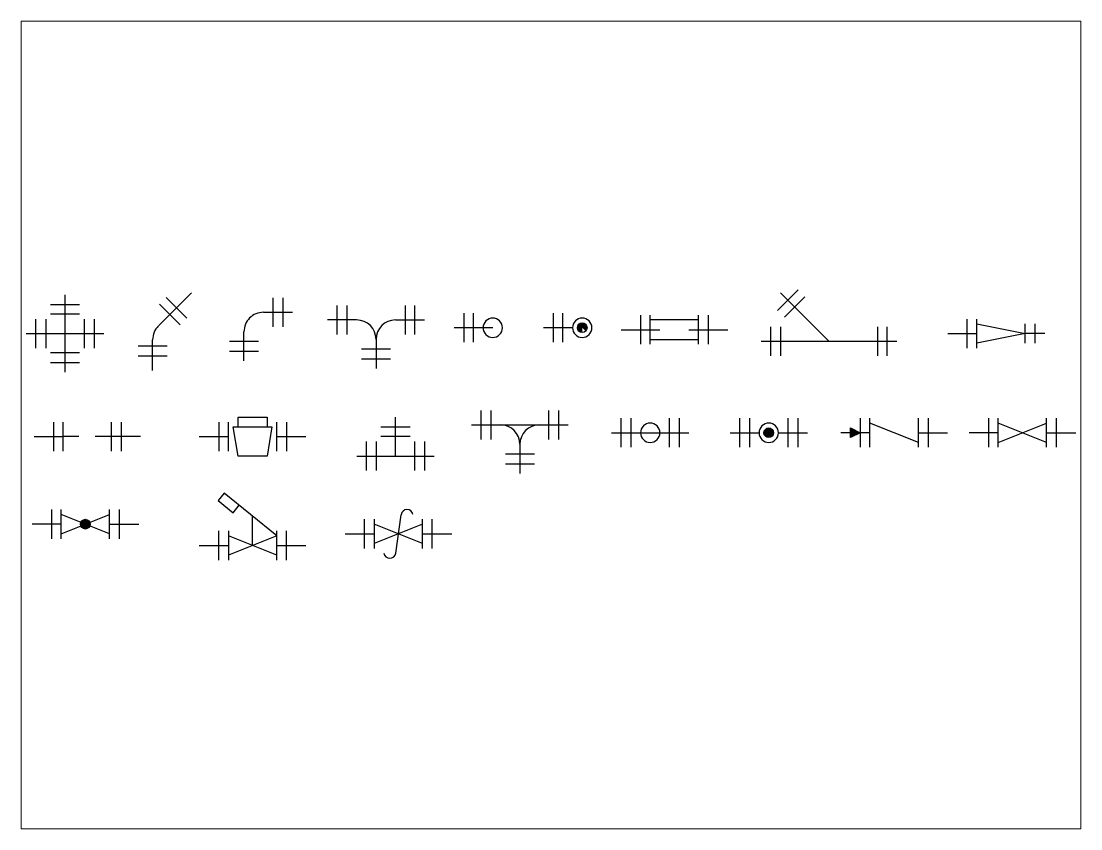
# Paper-space layout 'Layout1' of a CAD drawing. Header units: inches. Extents: x 1.05 to 9.45, y 0.8 to 7.2.
# The model-space entities are those that its viewports show. They can reach past a viewport. Long polylines and large blocks are cut down to what shows.
import ezdxf

# ---------------------------------------------------------------- set-up
doc = ezdxf.new("R2010")
doc.units = ezdxf.units.IN
doc.header["$MEASUREMENT"] = 0
doc.linetypes.add('DOTS', pattern=[0.1, 0.05, -0.05])

# ---------------------------------------------------------------- blocks, each defined once
blk = doc.blocks.new('Cross - flanged')
at = {"color": 7}
for p, q in [((0.4, -0.399999), (0.4, 0.4)), ((0.25, 0.3), (0.55, 0.3)), ((0.1, -0.149999), (0.1, 0.15)), ((0.2, 0.15), (0.2, -0.149999)), ((0.55, 0.200001), (0.25, 0.200001)), ((0.6, -0.149999), (0.6, 0.15)), ((0.7, 0.15), (0.7, -0.149999)), ((0, 0), (0.8, 0)), ((0.55, -0.2), (0.25, -0.2)), ((0.25, -0.299999), (0.55, -0.299999))]:
    blk.add_line(p, q, dxfattribs=at)
blk = doc.blocks.new('Elbow - 45 degrees flanged')
at = {"color": 7}
for p, q in [((0.059, 0.459), (0.4, 0.8)), ((0.071, 0.683), (0.283, 0.471)), ((0.354, 0.541), (0.141, 0.754)), ((0.15, 0.25), (-0.15, 0.25)), ((0, 0), (0, 0.317)), ((-0.15, 0.15), (0.15, 0.15))]:
    blk.add_line(p, q, dxfattribs=at)
blk.add_arc((0.2, 0.317), 0.2, 135, 180, dxfattribs=at)
blk = doc.blocks.new('Elbow - 90 degrees flanged')
at = {"color": 7}
for p, q in [((0.3, 0.35), (0.3, 0.65)), ((0.4, 0.65), (0.4, 0.35)), ((0.2, 0.5), (0.5, 0.5)), ((0, 0), (0, 0.3)), ((0.15, 0.2), (-0.15, 0.2)), ((-0.15, 0.1), (0.15, 0.1))]:
    blk.add_line(p, q, dxfattribs=at)
blk.add_arc((0.2, 0.3), 0.2, 89.9999, 180, dxfattribs=at)
blk = doc.blocks.new('Elbow - Double Branch flanged')
at = {"color": 7}
for p, q in [((0.1, -0.15), (0.1, 0.150001)), ((0.2, 0.150001), (0.2, -0.15)), ((0.8, 0.150001), (0.8, -0.15)), ((0.899999, -0.15), (0.899999, 0.150001)), ((0.3, 0), (0, 0)), ((0.7, 0), (1, 0)), ((0.5, -0.199999), (0.5, -0.5)), ((0.65, -0.299999), (0.35, -0.299999)), ((0.35, -0.399999), (0.65, -0.399999))]:
    blk.add_line(p, q, dxfattribs=at)
for centre, start, end in [((0.3, -0.199999), 0.0000137, 90), ((0.7, -0.199999), 90, 180)]:
    blk.add_arc(centre, 0.2, start, end, dxfattribs=at)
blk = doc.blocks.new('Elbow - Outlet Down flanged')
at = {"color": 7}
for p, q in [((0.1, 0.15), (0.1, -0.15)), ((0.199999, -0.15), (0.199999, 0.15)), ((0.4, 0), (0, 0))]:
    blk.add_line(p, q, dxfattribs=at)
for start, end in [(89.99994, 180), (180, 270.0001), (0.0000273, 90.00006), (269.9999, 0)]:
    blk.add_arc((0.4, 0), 0.1, start, end, dxfattribs=at)
blk = doc.blocks.new('Elbow - Outlet Up flanged')
at = {"color": 7}
for p, q in [((0.1, 0.15), (0.1, -0.15)), ((0.2, -0.15), (0.2, 0.15)), ((0.3, 0), (0, 0))]:
    blk.add_line(p, q, dxfattribs=at)
blk.add_circle((0.4, 0), 0.05, dxfattribs=at)
for start, end in [(89.99994, 180), (180, 270.0001), (0.0000273, 90.00006), (269.9999, 0)]:
    blk.add_arc((0.4, 0), 0.1, start, end, dxfattribs=at)
for points in [[(0.365061, 0.034235), (0.353325, 0.019715), (0.35, 0)], [(0.365061, 0.034235), (0.35, 0), (0.4, 0)], [(0.353325, 0.019715), (0.350391, 0.008825), (0.35, 0)], [(0.35, 0), (0.350391, -0.008825), (0.353325, -0.019715)], [(0.35, 0), (0.353325, -0.019715), (0.365061, -0.034235)], [(0.4, 0), (0.35, 0), (0.365061, -0.034235)], [(0.365061, 0.034235), (0.358215, 0.026975), (0.353325, 0.019715)], [(0.4, 0.05), (0.383642, 0.046939), (0.365061, 0.034235)], [(0.365061, 0.034235), (0.4, 0), (0.4, 0.05)], [(0.383642, 0.046939), (0.371907, 0.041495), (0.365061, 0.034235)], [(0.365061, -0.034235), (0.4, -0.05), (0.4, 0)], [(0.4, 0.05), (0.391466, 0.048755), (0.383642, 0.046939)], [(0.416358, 0.046939), (0.408534, 0.048755), (0.4, 0.05)], [(0.434939, 0.034235), (0.416358, 0.046939), (0.4, 0.05)], [(0.434939, 0.034235), (0.4, 0.05), (0.4, 0)], [(0.4, 0), (0.45, 0), (0.434939, 0.034235)], [(0.434939, -0.034235), (0.45, 0), (0.4, 0)], [(0.434939, 0.034235), (0.428094, 0.041495), (0.416358, 0.046939)], [(0.446675, 0.019715), (0.441785, 0.026975), (0.434939, 0.034235)], [(0.45, 0), (0.446675, 0.019715), (0.434939, 0.034235)], [(0.434939, -0.034235), (0.446675, -0.019715), (0.45, 0)], [(0.45, 0), (0.449609, 0.008825), (0.446675, 0.019715)], [(0.446675, -0.019715), (0.449609, -0.008825), (0.45, 0)], [(0.353325, -0.019715), (0.358215, -0.026975), (0.365061, -0.034235)], [(0.365061, -0.034235), (0.371907, -0.041495), (0.383642, -0.046939)], [(0.365061, -0.034235), (0.383642, -0.046939), (0.4, -0.05)], [(0.383642, -0.046939), (0.391466, -0.048755), (0.4, -0.05)], [(0.4, -0.05), (0.416358, -0.046939), (0.434939, -0.034235)], [(0.4, -0.05), (0.408534, -0.048755), (0.416358, -0.046939)], [(0.416358, -0.046939), (0.428094, -0.041495), (0.434939, -0.034235)], [(0.434939, -0.034235), (0.441785, -0.026975), (0.446675, -0.019715)]]:
    blk.add_solid(points, dxfattribs=at)
blk = doc.blocks.new('Joint & Union - Expansion flanged')
at = {"color": 7}
for p, q in [((0.2, 0.150001), (0.2, -0.15)), ((0.300001, -0.15), (0.300001, 0.150001)), ((0.800001, -0.15), (0.800001, 0.150001)), ((0.9, 0.150001), (0.9, -0.15)), ((0, 0), (0.4, 0)), ((0.800001, 0.1), (0.300001, 0.1)), ((0.7, 0), (1.1, 0)), ((0.300001, -0.099999), (0.800001, -0.099999))]:
    blk.add_line(p, q, dxfattribs=at)
blk = doc.blocks.new('Joint  - Lateral flanged')
at = {"color": 7}
for p, q in [((0.16967, 0.318198), (0.381802, 0.53033)), ((0.700001, 0), (0.200001, 0.5)), ((0.452513, 0.459619), (0.240381, 0.247488)), ((0.100001, -0.15), (0.100001, 0.15)), ((0.200001, 0.15), (0.200001, -0.15)), ((1.200001, 0.15), (1.200001, -0.15)), ((1.3, -0.15), (1.3, 0.15)), ((0, 0), (1.4, 0))]:
    blk.add_line(p, q, dxfattribs=at)
blk = doc.blocks.new('Reducer  - Concentric flanged')
at = {"color": 7}
for p, q in [((0.2, -0.15), (0.2, 0.150001)), ((0.300001, -0.15), (0.300001, 0.150001)), ((0, 0), (0.300001, 0)), ((0.300001, 0.1), (0.800001, 0)), ((0.800001, 0), (0.300001, -0.099999)), ((0.800001, -0.099999), (0.800001, 0.1)), ((1, 0), (0.800001, 0)), ((0.9, 0.1), (0.9, -0.099999))]:
    blk.add_line(p, q, dxfattribs=at)
blk = doc.blocks.new('Sleeve - flanged')
at = {"color": 7}
for p, q in [((0.2, 0.149999), (0.2, -0.150001)), ((0.3, -0.150001), (0.3, 0.149999)), ((0.8, -0.150001), (0.8, 0.149999)), ((0.9, 0.149999), (0.9, -0.150001)), ((0, 0), (0.3, 0)), ((1.1, 0), (0.8, 0))]:
    blk.add_line(p, q, dxfattribs=at)
at = {"color": 7, "linetype": 'DOTS'}
blk.add_line((0.8, 0), (0.3, 0), dxfattribs=at)
blk = doc.blocks.new('Stopcock - flanged')
at = {"color": 7}
for p, q in [((0.2, 0.149999), (0.2, -0.15)), ((0.3, -0.15), (0.3, 0.149999)), ((0.4, 0.1), (0.4, 0.199999)), ((0.4, 0.199999), (0.7, 0.199999)), ((0.7, 0.199999), (0.7, 0.1)), ((0.8, -0.15), (0.8, 0.149999)), ((0.9, 0.149999), (0.9, -0.15)), ((0, 0), (0.3, 0)), ((0.4, -0.200001), (0.35, 0.1)), ((0.35, 0.1), (0.75, 0.1)), ((0.75, 0.1), (0.7, -0.200001)), ((0.8, 0), (1.1, 0)), ((0.7, -0.200001), (0.4, -0.200001))]:
    blk.add_line(p, q, dxfattribs=at)
blk = doc.blocks.new('Tee - flanged')
at = {"color": 7}
for p, q in [((0.4, 0), (0.4, 0.4)), ((0.25, 0.3), (0.550001, 0.3)), ((0.1, -0.15), (0.1, 0.15)), ((0.2, 0.15), (0.2, -0.15)), ((0.550001, 0.2), (0.25, 0.2)), ((0.6, -0.15), (0.6, 0.15)), ((0.7, 0.15), (0.7, -0.15)), ((0, 0), (0.800001, 0))]:
    blk.add_line(p, q, dxfattribs=at)
blk = doc.blocks.new('Tee - Double Sweep flanged')
at = {"color": 7}
for p, q in [((0.1, -0.149999), (0.1, 0.150001)), ((0.2, 0.150001), (0.2, -0.149999)), ((0.8, -0.149999), (0.8, 0.150001)), ((0.9, 0.150001), (0.9, -0.149999)), ((0, 0), (0.999999, 0)), ((0.5, -0.199999), (0.5, -0.5)), ((0.65, -0.299999), (0.35, -0.299999)), ((0.35, -0.399999), (0.65, -0.399999))]:
    blk.add_line(p, q, dxfattribs=at)
for centre, start, end in [((0.3, -0.199999), 0.0000223, 89.99997), ((0.7, -0.199999), 90.00003, 180)]:
    blk.add_arc(centre, 0.2, start, end, dxfattribs=at)
blk = doc.blocks.new('Tee - Outlet Down flanged')
at = {"color": 7}
for p, q in [((0.1, -0.15), (0.1, 0.15)), ((0.200001, 0.15), (0.200001, -0.15)), ((0.6, -0.15), (0.6, 0.15)), ((0.700001, 0.15), (0.700001, -0.15)), ((0, 0), (0.8, 0))]:
    blk.add_line(p, q, dxfattribs=at)
for start, end in [(89.99994, 180), (180, 270.0001), (0.0000546, 90.00006), (269.9999, 0)]:
    blk.add_arc((0.4, 0), 0.1, start, end, dxfattribs=at)
blk = doc.blocks.new('Tee - Outlet Up flanged')
at = {"color": 7}
for p, q in [((0.1, -0.15), (0.1, 0.15)), ((0.2, 0.15), (0.2, -0.15)), ((0.6, -0.15), (0.6, 0.15)), ((0.7, 0.15), (0.7, -0.15)), ((0, 0), (0.3, 0)), ((0.5, 0), (0.8, 0))]:
    blk.add_line(p, q, dxfattribs=at)
blk.add_circle((0.4, 0), 0.05, dxfattribs=at)
for centre, start, end in [((0.399999, 0), 89.99994, 180), ((0.399999, 0), 180, 270.0001), ((0.4, 0), 0.0000546, 90.00006), ((0.4, 0), 269.9999, 0)]:
    blk.add_arc(centre, 0.1, start, end, dxfattribs=at)
for points in [[(0.370474, 0.040197), (0.355032, 0.018704), (0.35, 0)], [(0.370474, 0.040197), (0.35, 0), (0.4, 0)], [(0.355032, 0.018704), (0.351723, 0.01154), (0.35, 0)], [(0.35, 0), (0.351723, -0.011539), (0.355032, -0.018703)], [(0.35, 0), (0.355032, -0.018703), (0.370474, -0.040196)], [(0.4, 0), (0.35, 0), (0.370474, -0.040196)], [(0.370474, 0.040197), (0.362753, 0.034056), (0.355032, 0.018704)], [(0.362753, 0.034056), (0.358341, 0.026891), (0.355032, 0.018704)], [(0.4, 0.050001), (0.387018, 0.048384), (0.370474, 0.040197)], [(0.370474, 0.040197), (0.4, 0), (0.4, 0.050001)], [(0.387018, 0.048384), (0.379298, 0.045314), (0.370474, 0.040197)], [(0.370474, -0.040196), (0.4, -0.05), (0.4, 0)], [(0.4, 0.050001), (0.392533, 0.049408), (0.387018, 0.048384)], [(0.429526, 0.040197), (0.4, 0.050001), (0.399999, 0)], [(0.399999, 0), (0.45, 0), (0.429526, 0.040197)], [(0.429526, -0.040196), (0.45, 0), (0.399999, 0)], [(0.429526, -0.040196), (0.399999, 0), (0.4, -0.05)], [(0.412982, 0.048384), (0.407467, 0.049408), (0.4, 0.050001)], [(0.429526, 0.040197), (0.412982, 0.048384), (0.4, 0.050001)], [(0.429526, 0.040197), (0.420702, 0.045314), (0.412982, 0.048384)], [(0.444968, 0.018704), (0.437247, 0.034056), (0.429526, 0.040197)], [(0.45, 0), (0.444968, 0.018704), (0.429526, 0.040197)], [(0.429526, -0.040196), (0.444968, -0.018703), (0.45, 0)], [(0.444968, 0.018704), (0.441659, 0.026891), (0.437247, 0.034056)], [(0.45, 0), (0.448277, 0.01154), (0.444968, 0.018704)], [(0.444968, -0.018703), (0.448277, -0.011539), (0.45, 0)], [(0.355032, -0.018703), (0.358341, -0.02689), (0.362753, -0.034055)], [(0.355032, -0.018703), (0.362753, -0.034055), (0.370474, -0.040196)], [(0.370474, -0.040196), (0.379298, -0.045313), (0.387018, -0.048383)], [(0.370474, -0.040196), (0.387018, -0.048383), (0.4, -0.05)], [(0.387018, -0.048383), (0.392533, -0.049408), (0.4, -0.05)], [(0.4, -0.05), (0.412982, -0.048383), (0.429526, -0.040196)], [(0.4, -0.05), (0.407467, -0.049408), (0.412982, -0.048383)], [(0.412982, -0.048383), (0.420702, -0.045313), (0.429526, -0.040196)], [(0.429526, -0.040196), (0.437247, -0.034055), (0.444968, -0.018703)], [(0.437247, -0.034055), (0.441659, -0.02689), (0.444968, -0.018703)]]:
    blk.add_solid(points, dxfattribs=at)
blk = doc.blocks.new('Valve - Check flanged')
at = {"color": 7}
for p, q in [((0.2, 0.15), (0.2, -0.149999)), ((0.3, -0.149999), (0.3, 0.15)), ((0.8, -0.149999), (0.8, 0.15)), ((0.9, 0.15), (0.9, -0.149999)), ((0.3, 0), (0, 0)), ((0.100001, -0.049999), (0.100001, 0.050001)), ((0.100001, 0.050001), (0.2, 0)), ((0.2, 0), (0.100001, -0.049999)), ((0.8, -0.1), (0.3, 0.100001)), ((0.8, 0), (1.100001, 0))]:
    blk.add_line(p, q, dxfattribs=at)
blk.add_solid([(0.100001, -0.049999), (0.2, 0), (0.100001, 0.050001)], dxfattribs=at)
blk = doc.blocks.new('Valve - Gate flanged')
at = {"color": 7}
for p, q in [((0.2, 0.15), (0.2, -0.149999)), ((0.3, -0.149999), (0.3, 0.15)), ((0.8, -0.149999), (0.8, 0.15)), ((0.9, 0.15), (0.9, -0.149999)), ((0.3, 0), (0, 0)), ((0.8, -0.1), (0.3, 0.100001)), ((0.3, -0.1), (0.8, 0.100001)), ((0.8, 0), (1.100001, 0))]:
    blk.add_line(p, q, dxfattribs=at)
blk = doc.blocks.new('Valve - Globe flanged')
at = {"color": 7}
for p, q in [((0.2, 0.15), (0.2, -0.15)), ((0.3, -0.15), (0.3, 0.15)), ((0.8, -0.15), (0.8, 0.15)), ((0.9, 0.15), (0.9, -0.15)), ((0.3, 0), (0, 0)), ((0.8, -0.1), (0.3, 0.1)), ((0.3, -0.1), (0.8, 0.1)), ((0.8, 0), (1.1, 0))]:
    blk.add_line(p, q, dxfattribs=at)
blk.add_circle((0.55, 0), 0.05, dxfattribs=at)
for points in [[(0.516526, 0.035943), (0.503878, 0.01247), (0.5, 0)], [(0.516526, 0.035943), (0.5, 0), (0.55, 0)], [(0.503878, 0.01247), (0.500716, 0.006601), (0.5, 0)], [(0.5, 0), (0.500716, -0.006602), (0.503878, -0.012471)], [(0.5, 0), (0.503878, -0.012471), (0.516526, -0.035944)], [(0.55, 0), (0.5, 0), (0.516526, -0.035944)], [(0.516526, 0.035943), (0.505459, 0.021272), (0.503878, 0.01247)], [(0.516526, 0.035943), (0.510202, 0.030075), (0.505459, 0.021272)], [(0.55, 0.05), (0.533918, 0.04768), (0.516526, 0.035943)], [(0.516526, 0.035943), (0.55, 0), (0.55, 0.05)], [(0.533918, 0.04768), (0.524431, 0.041811), (0.516526, 0.035943)], [(0.516526, -0.035944), (0.55, -0.050001), (0.55, 0)], [(0.55, 0.05), (0.540241, 0.049146), (0.533918, 0.04768)], [(0.566082, 0.04768), (0.559758, 0.049146), (0.55, 0.05)], [(0.583473, 0.035943), (0.566082, 0.04768), (0.55, 0.05)], [(0.583473, 0.035943), (0.55, 0.05), (0.55, 0)], [(0.55, 0), (0.6, 0), (0.583473, 0.035943)], [(0.583473, -0.035944), (0.6, 0), (0.55, 0)], [(0.583473, -0.035944), (0.55, 0), (0.55, -0.050001)], [(0.583473, 0.035943), (0.575568, 0.041811), (0.566082, 0.04768)], [(0.594541, 0.021272), (0.589798, 0.030075), (0.583473, 0.035943)], [(0.596121, 0.01247), (0.594541, 0.021272), (0.583473, 0.035943)], [(0.6, 0), (0.596121, 0.01247), (0.583473, 0.035943)], [(0.583473, -0.035944), (0.596121, -0.012471), (0.6, 0)], [(0.6, 0), (0.599284, 0.006601), (0.596121, 0.01247)], [(0.596121, -0.012471), (0.599284, -0.006602), (0.6, 0)], [(0.503878, -0.012471), (0.505459, -0.021273), (0.516526, -0.035944)], [(0.505459, -0.021273), (0.510202, -0.030075), (0.516526, -0.035944)], [(0.516526, -0.035944), (0.524431, -0.041812), (0.533918, -0.04768)], [(0.516526, -0.035944), (0.533918, -0.04768), (0.55, -0.050001)], [(0.533918, -0.04768), (0.540241, -0.049147), (0.55, -0.050001)], [(0.55, -0.050001), (0.566082, -0.04768), (0.583473, -0.035944)], [(0.55, -0.050001), (0.559758, -0.049147), (0.566082, -0.04768)], [(0.566082, -0.04768), (0.575568, -0.041812), (0.583473, -0.035944)], [(0.583473, -0.035944), (0.594541, -0.021273), (0.596121, -0.012471)], [(0.583473, -0.035944), (0.589798, -0.030075), (0.594541, -0.021273)]]:
    blk.add_solid(points, dxfattribs=at)
blk = doc.blocks.new('Valve - Quick Shut-off flanged')
at = {"color": 7}
for p, q in [((0.255998, 0.540525), (0.193066, 0.46281)), ((0.193066, 0.46281), (0.348495, 0.336945)), ((0.800001, 0.1), (0.255998, 0.540525)), ((0.348495, 0.336945), (0.411427, 0.41466)), ((0.550001, 0), (0.550001, 0.302508)), ((0.2, -0.15), (0.2, 0.15)), ((0.300001, 0.15), (0.300001, -0.15)), ((0.800001, -0.15), (0.800001, 0.15)), ((0.899998, -0.15), (0.899998, 0.15)), ((0, 0), (0.300001, 0)), ((0.800001, -0.1), (0.300001, 0.1)), ((0.800001, 0.1), (0.300001, -0.1)), ((0.800001, 0), (1.099998, 0))]:
    blk.add_line(p, q, dxfattribs=at)
blk = doc.blocks.new('Valve - Safety flanged')
at = {"color": 7}
for p, q in [((0.2, -0.150001), (0.2, 0.15)), ((0.3, 0.15), (0.3, -0.150001)), ((0.522166, -0.198054), (0.577835, 0.198053)), ((0.8, -0.150001), (0.8, 0.15)), ((0.9, -0.150001), (0.9, 0.15)), ((0, 0), (0.3, 0)), ((0.8, -0.1), (0.3, 0.099999)), ((0.8, 0.099999), (0.3, -0.1)), ((0.8, 0), (1.1, 0))]:
    blk.add_line(p, q, dxfattribs=at)
for centre, start, end in [((0.639076, 0.189075), 10.16555, 171.6602), ((0.460924, -0.189076), 190.1656, 351.66)]:
    blk.add_arc(centre, 0.061896, start, end, dxfattribs=at)

msp = doc.modelspace()

# ---------------------------------------------------------------- block references
for name, p in [('Elbow - 45 degrees flanged', (1.376, 8.177)), ('Joint  - Lateral flanged', (7.657, 8.478)), ('Cross - flanged', (0.072, 8.558)), ('Elbow - 90 degrees flanged', (2.319, 8.277)), ('Elbow - Double Branch flanged', (3.182, 8.698)), ('Elbow - Outlet Down flanged', (4.487, 8.618)), ('Elbow - Outlet Up flanged', (5.41, 8.618)), ('Joint & Union - Expansion flanged', (6.212, 8.598)), ('Reducer  - Concentric flanged', (9.584, 8.558)), ('Stopcock - flanged', (1.858, 7.494)), ('Tee - flanged', (3.483, 7.294)), ('Tee - Double Sweep flanged', (4.667, 7.615)), ('Tee - Outlet Down flanged', (6.112, 7.534)), ('Tee - Outlet Up flanged', (7.336, 7.534)), ('Valve - Check flanged', (8.48, 7.534)), ('Valve - Gate flanged', (9.804, 7.534)), ('Sleeve - flanged', (0.152, 7.494)), ('Valve - Quick Shut-off flanged', (1.858, 6.371)), ('Valve - Globe flanged', (0.132, 6.591)), ('Valve - Safety flanged', (3.363, 6.491))]:
    msp.add_blockref(name, p)

psp = doc.layouts.get("Layout1")

# ---------------------------------------------------------------- viewports
at = {"layer": '0'}
psp.add_viewport(center=(5.25, 4), size=(8.4, 6.4), view_center_point=(5.4881, 7.6143), view_height=8.333418, dxfattribs=at)

doc.saveas('drawing.dxf')
